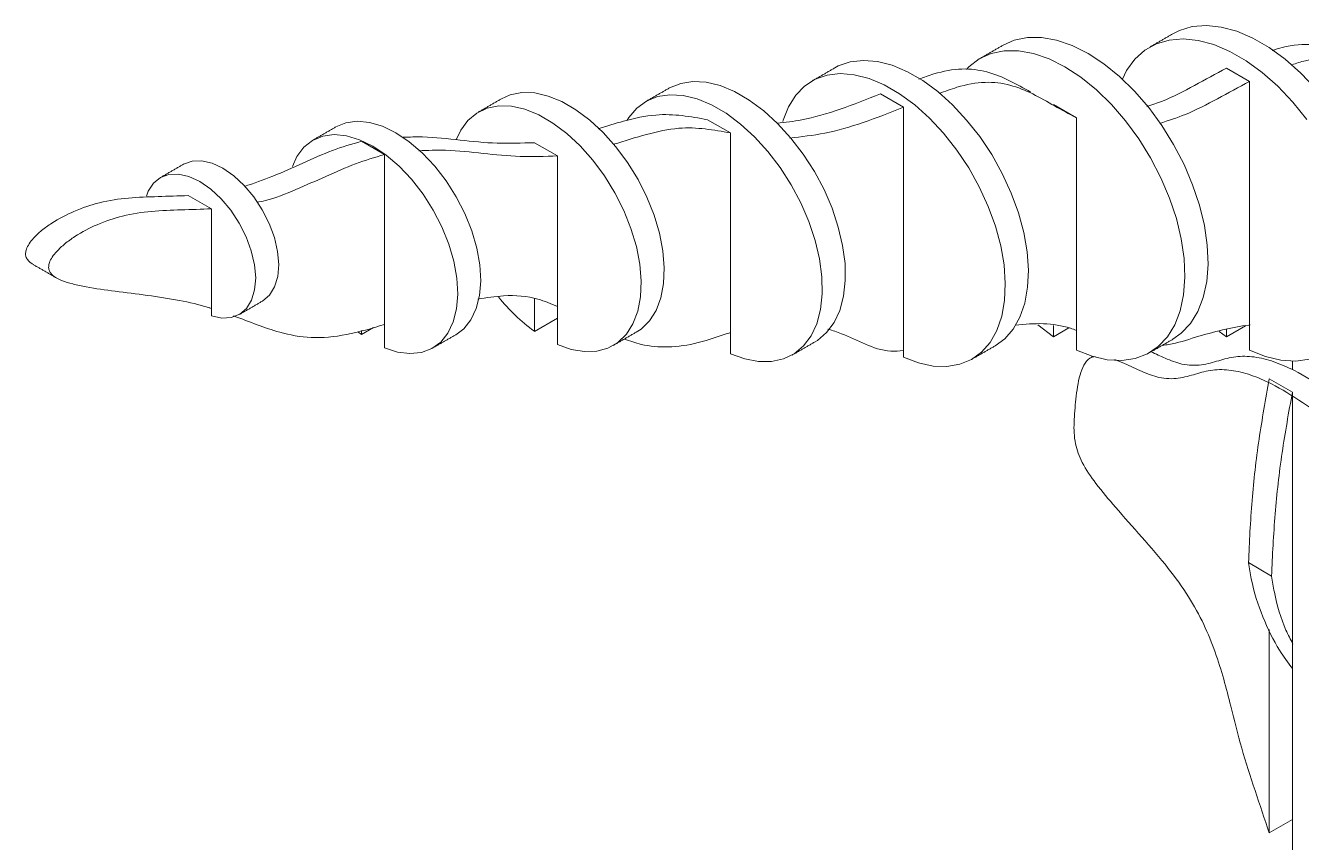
# Model space of a CAD drawing. Header units: millimetres. Extents: x -393 to 2534, y -1466 to 288.
# Drawn here: x 496.6 to 653, y -1275.5 to -1175.4 of the extents above; entities that cross this region are included whole.
import ezdxf

# ---------------------------------------------------------------- set-up
doc = ezdxf.new("R2010")
doc.units = ezdxf.units.MM

msp = doc.modelspace()

# ---------------------------------------------------------------- linework, layer by layer
at = {"color": 7, "linetype": 'Continuous', "lineweight": 15}
for p, q in [((646.64, -1182.22), (643.81, -1180.58)), ((646.64, -1182.22), (646.64, -1197.56)), ((604.21, -1185.38), (601.39, -1183.74)), ((604.21, -1185.38), (604.21, -1200.03)), ((625.43, -1186.69), (622.6, -1185.06)), ((583, -1188.53), (580.17, -1186.9)), ((625.43, -1186.69), (625.43, -1198.24)), ((583, -1188.53), (583, -1201.03)), ((540.58, -1191.18), (537.75, -1189.55)), ((561.79, -1191.35), (558.96, -1189.72)), ((540.58, -1191.18), (540.58, -1202.96)), ((561.79, -1191.35), (561.79, -1201.08)), ((519.36, -1197.83), (516.53, -1196.2)), ((519.36, -1197.83), (519.36, -1203.21)), ((625.43, -1198.24), (625.43, -1215.15)), ((646.64, -1197.56), (646.64, -1215.15)), ((561.79, -1201.08), (561.79, -1214.47)), ((583, -1201.03), (583, -1215.59)), ((604.21, -1200.03), (604.21, -1216)), ((540.58, -1202.96), (540.58, -1214.86)), ((519.36, -1203.21), (519.36, -1210.94)), ((558.96, -1208.86), (558.96, -1212.84)), ((539.24, -1212.36), (537.75, -1213.23)), ((561.79, -1211.21), (558.96, -1212.84)), ((622.6, -1213.52), (620.7, -1212.06)), ((622.6, -1212.12), (622.6, -1213.52)), ((646.17, -1212.15), (643.81, -1213.51)), ((537.75, -1213.23), (537.33, -1212.91)), ((537.75, -1212.75), (537.75, -1213.23)), ((624.48, -1212.43), (622.6, -1213.52)), ((643.81, -1213.51), (642.92, -1212.87)), ((643.81, -1212.59), (643.81, -1213.51)), ((651.9, -1216.49), (651.9, -1217.54)), ((651.9, -1220.31), (649.07, -1218.68)), ((651.9, -1237.06), (651.9, -1220.31)), ((651.9, -1281.59), (651.9, -1237.06)), ((646.52, -1241.19), (649.34, -1242.83)), ((649.07, -1249.4), (649.07, -1274.32)), ((651.9, -1272.68), (649.07, -1274.32))]:
    msp.add_line(p, q, dxfattribs=at)
at = {"color": 7, "linetype": 'Continuous', "lineweight": 15, "flags": 128}
for points in [[(637.24, -1176.37), (638.04, -1175.98), (639.62, -1175.5), (641.35, -1175.36), (643.18, -1175.55), (645.1, -1176.07), (647.06, -1176.91), (649.05, -1178.05), (651.01, -1179.49), (652.93, -1181.18), (654.77, -1183.11)], [(616.44, -1177.76), (617.8, -1177.16), (619.41, -1176.83), (621.15, -1176.83), (622.99, -1177.16), (624.9, -1177.82), (626.84, -1178.79), (628.79, -1180.06), (630.69, -1181.61), (632.54, -1183.4), (634.28, -1185.41), (635.89, -1187.61), (637.34, -1189.94), (638.61, -1192.38), (639.67, -1194.88), (640.51, -1197.39), (641.11, -1199.88), (641.46, -1202.29), (641.56, -1204.59), (641.39, -1206.73), (640.97, -1208.69), (640.31, -1210.42), (639.41, -1211.89), (638.28, -1213.08), (637.25, -1213.81)], [(631.05, -1181.93), (631.58, -1180.89), (632.58, -1179.5), (633.8, -1178.4), (635.22, -1177.61), (636.8, -1177.14), (638.52, -1176.99), (640.35, -1177.18), (642.27, -1177.7), (644.24, -1178.54), (646.22, -1179.69), (648.19, -1181.12), (650.1, -1182.81), (651.94, -1184.74), (653.66, -1186.87)], [(611.93, -1180.74), (612.25, -1180.42), (613.51, -1179.45), (614.97, -1178.79), (616.58, -1178.46), (618.32, -1178.46), (620.16, -1178.8), (622.07, -1179.45), (624.01, -1180.43), (625.96, -1181.7), (627.87, -1183.24), (629.71, -1185.04), (631.45, -1187.05), (633.06, -1189.24), (634.51, -1191.57), (635.78, -1194.01), (636.85, -1196.51), (637.68, -1199.02), (638.28, -1201.51), (638.63, -1203.92), (638.73, -1206.22), (638.56, -1208.37), (638.14, -1210.32), (637.48, -1212.05), (636.58, -1213.52), (635.46, -1214.71), (634.13, -1215.6), (632.63, -1216.17), (630.98, -1216.41), (629.21, -1216.32), (627.35, -1215.9), (625.43, -1215.15), (625.43, -1215.15)], [(595.8, -1180.55), (596.22, -1180.32), (597.69, -1179.81), (599.3, -1179.63), (601.02, -1179.77), (602.83, -1180.23), (604.69, -1181.02), (606.57, -1182.1), (608.43, -1183.46), (610.24, -1185.09), (611.96, -1186.94), (613.57, -1188.98), (615.04, -1191.18), (616.33, -1193.5), (617.43, -1195.89), (618.31, -1198.32), (618.96, -1200.73), (619.37, -1203.08), (619.53, -1205.33), (619.44, -1207.44), (619.09, -1209.37), (618.5, -1211.09), (617.67, -1212.56), (616.63, -1213.75), (615.46, -1214.61)], [(575.45, -1183.05), (575.54, -1183), (576.9, -1182.45), (578.41, -1182.22), (580.04, -1182.31), (581.75, -1182.73), (583.52, -1183.46), (585.31, -1184.49), (587.08, -1185.8), (588.79, -1187.36), (590.42, -1189.15), (591.93, -1191.12), (593.29, -1193.24), (594.48, -1195.47), (595.46, -1197.76), (596.23, -1200.07), (596.76, -1202.34), (597.05, -1204.54), (597.08, -1206.63), (596.87, -1208.55), (596.41, -1210.27), (595.71, -1211.77), (594.79, -1213), (593.66, -1213.95), (593.38, -1214.12)], [(589.42, -1187.12), (589.47, -1186.96), (590.12, -1185.31), (591, -1183.9), (592.1, -1182.78), (593.39, -1181.95), (594.86, -1181.45), (596.47, -1181.26), (598.19, -1181.4), (600, -1181.87), (601.86, -1182.65), (603.74, -1183.73), (605.6, -1185.1), (607.41, -1186.72), (609.13, -1188.57), (610.74, -1190.62), (612.21, -1192.82), (613.5, -1195.13), (614.6, -1197.53), (615.48, -1199.95), (616.14, -1202.36), (616.55, -1204.71), (616.7, -1206.96), (616.61, -1209.07), (616.26, -1211), (615.67, -1212.72), (614.85, -1214.19), (613.8, -1215.38), (612.55, -1216.29), (611.13, -1216.88), (609.55, -1217.15), (607.86, -1217.09), (606.07, -1216.7), (604.21, -1216), (604.21, -1216)], [(554.94, -1184.33), (556.01, -1183.85), (557.44, -1183.58), (559, -1183.62), (560.64, -1184), (562.34, -1184.69), (564.06, -1185.68), (565.76, -1186.95), (567.41, -1188.48), (568.96, -1190.23), (570.39, -1192.15), (571.67, -1194.22), (572.76, -1196.39), (573.64, -1198.6), (574.3, -1200.82), (574.71, -1202.98), (574.88, -1205.06), (574.79, -1206.99), (574.46, -1208.74), (573.88, -1210.28), (573.07, -1211.56), (572.04, -1212.56), (571.46, -1212.94)], [(570.34, -1186.96), (570.54, -1186.64), (571.53, -1185.49), (572.71, -1184.63), (574.07, -1184.08), (575.58, -1183.85), (577.21, -1183.94), (578.93, -1184.36), (580.69, -1185.09), (582.48, -1186.12), (584.25, -1187.43), (585.96, -1189), (587.59, -1190.78), (589.1, -1192.76), (590.46, -1194.88), (591.65, -1197.1), (592.63, -1199.39), (593.4, -1201.7), (593.93, -1203.97), (594.22, -1206.17), (594.25, -1208.26), (594.04, -1210.18), (593.58, -1211.91), (592.88, -1213.4), (591.96, -1214.63), (590.83, -1215.58), (589.52, -1216.22), (588.05, -1216.55), (586.45, -1216.55), (584.76, -1216.23), (583, -1215.59), (583, -1215.59)], [(549.41, -1189.3), (549.94, -1188.18), (550.82, -1186.99), (551.91, -1186.09), (553.19, -1185.49), (554.61, -1185.21), (556.17, -1185.26), (557.81, -1185.63), (559.51, -1186.32), (561.23, -1187.31), (562.93, -1188.59), (564.58, -1190.11), (566.13, -1191.86), (567.56, -1193.79), (568.84, -1195.86), (569.93, -1198.02), (570.81, -1200.23), (571.47, -1202.45), (571.88, -1204.62), (572.05, -1206.69), (571.97, -1208.62), (571.63, -1210.37), (571.05, -1211.91), (570.24, -1213.19), (569.21, -1214.19), (567.99, -1214.89), (566.61, -1215.27), (565.09, -1215.33), (563.48, -1215.06), (561.79, -1214.47), (561.79, -1214.47)], [(534.64, -1187.78), (535.84, -1187.28), (537.24, -1187.09), (538.76, -1187.24), (540.35, -1187.71), (541.99, -1188.51), (543.63, -1189.61), (545.22, -1190.97), (546.74, -1192.58), (548.14, -1194.38), (549.38, -1196.34), (550.44, -1198.4), (551.29, -1200.51), (551.9, -1202.63), (552.27, -1204.69), (552.39, -1206.65), (552.24, -1208.45), (551.83, -1210.06), (551.19, -1211.42), (550.31, -1212.52), (549.34, -1213.25)], [(529.31, -1192.64), (529.86, -1191.41), (530.71, -1190.28), (531.77, -1189.44), (533.01, -1188.92), (534.41, -1188.73), (535.93, -1188.87), (537.52, -1189.35), (539.16, -1190.14), (540.8, -1191.24), (542.4, -1192.61), (543.91, -1194.21), (545.31, -1196.02), (546.55, -1197.97), (547.61, -1200.03), (548.46, -1202.15), (549.08, -1204.26), (549.45, -1206.32), (549.56, -1208.28), (549.41, -1210.08), (549.01, -1211.69), (548.36, -1213.06), (547.48, -1214.15), (546.39, -1214.95), (545.13, -1215.42), (543.71, -1215.57), (542.18, -1215.38), (540.58, -1214.86), (540.58, -1214.86)], [(515.93, -1192.37), (515.95, -1192.36), (516.99, -1191.98), (518.17, -1191.94), (519.45, -1192.23), (520.78, -1192.85), (522.11, -1193.77), (523.39, -1194.95), (524.57, -1196.36), (525.6, -1197.93), (526.46, -1199.62), (527.09, -1201.34), (527.49, -1203.04), (527.62, -1204.66), (527.5, -1206.13), (527.12, -1207.39), (526.5, -1208.4), (525.66, -1209.12), (525.62, -1209.14)], [(511.4, -1196.28), (511.63, -1195.68), (512.27, -1194.69), (513.12, -1193.99), (514.16, -1193.62), (515.34, -1193.57), (516.62, -1193.86), (517.95, -1194.48), (519.28, -1195.4), (520.56, -1196.59), (521.74, -1197.99), (522.78, -1199.57), (523.63, -1201.25), (524.26, -1202.97), (524.66, -1204.68), (524.8, -1206.29), (524.67, -1207.76), (524.29, -1209.02), (523.67, -1210.03), (522.84, -1210.75), (521.81, -1211.15), (520.64, -1211.21), (519.36, -1210.94), (519.36, -1210.94)], [(654.01, -1216.27), (652.32, -1216.49), (650.5, -1216.37), (648.6, -1215.92), (646.64, -1215.15), (646.64, -1215.15)]]:
    msp.add_lwpolyline(points, dxfattribs=at)
at = {"color": 7, "linetype": 'Continuous', "lineweight": 15}
msp.add_arc((572.59, -1194.26), 23.04, 218.5912, 233.7339, dxfattribs=at)
for points in [[(637.24, -1176.37), (634.41, -1178.01)], [(616.44, -1177.76), (613.61, -1179.4)], [(595.8, -1180.55), (592.97, -1182.18)], [(575.45, -1183.05), (572.62, -1184.68)], [(554.94, -1184.33), (552.12, -1185.96)], [(534.64, -1187.78), (531.81, -1189.41)], [(515.93, -1192.37), (513.11, -1194)], [(497.55, -1204.67), (500.37, -1206.3)], [(522.79, -1210.78), (525.62, -1209.14)], [(546.51, -1214.88), (549.34, -1213.25)], [(568.63, -1214.57), (571.46, -1212.94)], [(634.42, -1215.44), (637.25, -1213.81)], [(590.56, -1215.75), (593.38, -1214.12)], [(612.63, -1216.24), (615.46, -1214.61)], [(627.43, -1215.92), (627.21, -1216.05)]]:
    msp.add_open_spline(points, degree=1, dxfattribs=at)
for points, knots in [([(665.03, -1180.09), (663.88, -1179.67), (661.62, -1178.84), (658.13, -1177.92), (654.5, -1177.6), (651.58, -1177.72), (649.83, -1178.29), (649.41, -1178.42)], [0, 0, 0, 0, 0.242359, 0.478196, 0.706087, 0.929666, 1, 1, 1, 1]), ([(667.85, -1181.72), (666.71, -1181.3), (664.45, -1180.47), (660.96, -1179.55), (657.33, -1179.23), (654.27, -1179.37), (652.38, -1180), (651.81, -1180.18)], [0, 0, 0, 0, 0.236738, 0.467106, 0.689712, 0.908107, 1, 1, 1, 1]), ([(619.8, -1183.52), (618.96, -1183.04), (617.25, -1182.06), (614.52, -1180.93), (611.42, -1180.52), (608.52, -1181.05), (606.71, -1181.71), (606.1, -1181.94)], [0, 0, 0, 0, 0.219539, 0.442173, 0.661186, 0.884897, 1, 1, 1, 1]), ([(643.81, -1180.58), (642.5, -1181.29), (639.89, -1182.7), (636.61, -1184.45), (634.7, -1185.08), (634.06, -1185.28)], [0, 0, 0, 0, 0.401352, 0.8018465, 1, 1, 1, 1]), ([(625.43, -1186.69), (624.53, -1186.2), (622.74, -1185.23), (620.12, -1183.7), (617.35, -1182.56), (614.25, -1182.15), (611.24, -1182.71), (609.32, -1183.42), (608.59, -1183.69)], [0, 0, 0, 0, 0.18334, 0.364302, 0.540932, 0.714689, 0.892173, 1, 1, 1, 1]), ([(646.64, -1182.22), (645.33, -1182.93), (642.72, -1184.34), (639.01, -1186.28), (636.68, -1187.02), (635.63, -1187.35)], [0, 0, 0, 0, 0.35483, 0.708902, 1, 1, 1, 1]), ([(601.39, -1183.74), (599.74, -1184.4), (596.49, -1185.68), (592.23, -1186.94), (589.72, -1187.22), (588.72, -1187.34)], [0, 0, 0, 0, 0.381536, 0.753419, 1, 1, 1, 1]), ([(604.21, -1185.38), (602.57, -1186.03), (599.32, -1187.32), (594.63, -1188.67), (591.7, -1188.99), (590.29, -1189.15)], [0, 0, 0, 0, 0.345834, 0.682918, 1, 1, 1, 1]), ([(580.17, -1186.9), (579.15, -1186.71), (577.12, -1186.34), (573.74, -1186.18), (570.22, -1186.94), (567.82, -1187.68), (566.78, -1188.01)], [0, 0, 0, 0, 0.250634, 0.497598, 0.78174, 1, 1, 1, 1]), ([(583, -1188.53), (581.98, -1188.35), (579.94, -1187.97), (576.56, -1187.81), (572.74, -1188.64), (570.04, -1189.49), (568.68, -1189.92)], [0, 0, 0, 0, 0.235391, 0.467335, 0.734196, 1, 1, 1, 1]), ([(537.75, -1189.55), (536.57, -1189.89), (534.21, -1190.58), (530.56, -1192.22), (526.95, -1193.88), (524.57, -1194.69), (523.41, -1195.09)], [0, 0, 0, 0, 0.250324, 0.500856, 0.755383, 1, 1, 1, 1]), ([(558.96, -1189.72), (557.43, -1189.77), (554.32, -1189.87), (549.83, -1189.42), (546.07, -1188.95), (543.66, -1189.03), (542.86, -1189.05)], [0, 0, 0, 0, 0.278305, 0.56407, 0.854079, 1, 1, 1, 1]), ([(540.58, -1191.18), (539.4, -1191.52), (537.04, -1192.21), (533.39, -1193.86), (529.7, -1195.49), (526.84, -1196.67), (525.28, -1196.97), (524.92, -1197.03)], [0, 0, 0, 0, 0.2287141, 0.4576182, 0.6901734, 0.929184, 1, 1, 1, 1]), ([(561.79, -1191.35), (560.25, -1191.4), (557.14, -1191.51), (552.66, -1191.04), (548.6, -1190.56), (545.89, -1190.66), (544.78, -1190.7)], [0, 0, 0, 0, 0.26374, 0.534549, 0.80938, 1, 1, 1, 1]), ([(516.53, -1196.2), (515.3, -1196.24), (512.86, -1196.32), (509.28, -1196.44), (505.85, -1196.92), (502.68, -1197.99), (500.28, -1199.23), (498.62, -1200.4), (497.68, -1201.25), (497.03, -1202.05), (496.68, -1202.71), (496.56, -1203.28), (496.62, -1203.74), (496.85, -1204.13), (497.18, -1204.45), (497.46, -1204.59), (497.59, -1204.65)], [0, 0, 0, 0, 0.172833, 0.342211, 0.501731, 0.636447, 0.751496, 0.80445, 0.847781, 0.875071, 0.897586, 0.91348, 0.93075, 0.95154, 0.977018, 1, 1, 1, 1]), ([(519.36, -1197.83), (518.13, -1197.87), (515.69, -1197.95), (512.11, -1198.07), (508.68, -1198.55), (505.51, -1199.62), (503.11, -1200.86), (501.45, -1202.04), (500.51, -1202.89), (499.86, -1203.68), (499.5, -1204.35), (499.39, -1204.92), (499.45, -1205.38), (499.68, -1205.77), (500.18, -1206.23), (501.08, -1206.67), (502.43, -1207.08), (504.61, -1207.53), (507.68, -1207.95), (511.53, -1208.41), (515.37, -1209), (517.98, -1209.57), (519.24, -1210), (519.36, -1210.04)], [0, 0, 0, 0, 0.0879293, 0.1741012, 0.2552579, 0.3237951, 0.3823265, 0.4092671, 0.4313118, 0.4451958, 0.4566504, 0.4647366, 0.473523, 0.4840997, 0.497062, 0.5263145, 0.5630725, 0.6062815, 0.6965913, 0.7959129, 0.8961747, 0.9899957, 1, 1, 1, 1]), ([(552.02, -1208.89), (553.08, -1208.72), (555.68, -1208.31), (558.99, -1208.62), (561.01, -1209.46), (561.79, -1209.78)], [0, 0, 0, 0, 0.299513, 0.728439, 1, 1, 1, 1]), ([(522.08, -1210.95), (522.1, -1210.96), (523.08, -1211.29), (524.92, -1212.04), (528.01, -1213.09), (531.56, -1213.8), (535.94, -1213.37), (539.02, -1212.47), (540.58, -1212.01)], [0, 0, 0, 0, 0.003081, 0.17629, 0.339537, 0.555337, 0.774957, 1, 1, 1, 1]), ([(617.94, -1212.07), (619.1, -1211.97), (621.47, -1211.76), (623.91, -1212.18), (625.18, -1212.63), (625.43, -1212.72)], [0, 0, 0, 0, 0.4345595, 0.8894711, 1, 1, 1, 1]), ([(635.96, -1214.56), (636.22, -1214.53), (637.53, -1214.38), (640.05, -1213.51), (643.34, -1212.65), (645.58, -1212.17), (646.68, -1212.07), (646.74, -1212.06)], [0, 0, 0, 0, 0.074632, 0.376096, 0.680839, 0.984305, 1, 1, 1, 1]), ([(570.02, -1213.78), (570.69, -1214.02), (572.35, -1214.63), (575.37, -1214.86), (579.05, -1214.39), (581.69, -1213.37), (582.99, -1213.01), (583, -1213)], [0, 0, 0, 0, 0.17975, 0.446471, 0.71929, 0.998182, 1, 1, 1, 1]), ([(594.95, -1212.56), (595.52, -1212.74), (597.11, -1213.25), (599.51, -1214.46), (601.98, -1215.37), (603.69, -1215.24), (604.21, -1215.2)], [0, 0, 0, 0, 0.184842, 0.519802, 0.851281, 1, 1, 1, 1]), ([(678.74, -1230.37), (677.81, -1229.86), (675.45, -1228.58), (671.74, -1227.46), (667.72, -1226.4), (663.74, -1224.95), (659.84, -1222.57), (656, -1219.91), (652.57, -1217.77), (649.62, -1216.5), (647.19, -1215.89), (644.9, -1215.85), (642.85, -1216.44), (640.78, -1217.05), (638.56, -1217.03), (636.42, -1216.2), (635.15, -1215.61), (634.58, -1215.35)], [0, 0, 0, 0, 0.060569, 0.153616, 0.247494, 0.331971, 0.416034, 0.50041, 0.583778, 0.638796, 0.693443, 0.748061, 0.803541, 0.859811, 0.917007, 0.962701, 1, 1, 1, 1]), ([(627.71, -1215.93), (627.48, -1215.98), (626.89, -1216.12), (626.3, -1216.97), (625.66, -1218.6), (625.36, -1221.06), (625.09, -1223.82), (625.13, -1226.4), (626.12, -1229.13), (627.94, -1231.73), (630.45, -1234.7), (633.47, -1238.06), (636.55, -1241.61), (639.16, -1245.19), (641.07, -1248.7), (642.47, -1252.13), (643.51, -1255.48), (644.51, -1259.4), (645.61, -1263.92), (647.32, -1269.12), (648.48, -1272.58), (649.07, -1274.32)], [0, 0, 0, 0, 0.016296, 0.041759, 0.068838, 0.12545, 0.176816, 0.219551, 0.254261, 0.297338, 0.350969, 0.422188, 0.494228, 0.554288, 0.608603, 0.660245, 0.711148, 0.762044, 0.841343, 0.920528, 1, 1, 1, 1]), ([(677.35, -1232.74), (675.94, -1231.96), (673.1, -1230.39), (668.91, -1229.08), (664.9, -1228.04), (660.91, -1226.58), (657.02, -1224.2), (653.17, -1221.54), (649.75, -1219.4), (646.8, -1218.13), (644.36, -1217.53), (642.07, -1217.49), (640.02, -1218.08), (637.95, -1218.69), (635.73, -1218.66), (633.45, -1217.79), (631.62, -1216.88), (630.51, -1216.46), (630.11, -1216.31)], [0, 0, 0, 0, 0.086045, 0.173209, 0.26115, 0.340286, 0.419032, 0.498073, 0.576169, 0.627708, 0.6789, 0.730064, 0.782035, 0.834747, 0.888327, 0.931131, 0.97491, 1, 1, 1, 1]), ([(649.07, -1218.68), (648.62, -1221.15), (647.71, -1226.19), (646.86, -1233.71), (646.63, -1238.66), (646.52, -1241.19)], [0, 0, 0, 0, 0.3199728, 0.6526401, 1, 1, 1, 1]), ([(651.9, -1220.31), (651.45, -1222.78), (650.54, -1227.82), (649.69, -1235.35), (649.46, -1240.3), (649.34, -1242.83)], [0, 0, 0, 0, 0.3199728, 0.6526401, 1, 1, 1, 1]), ([(646.52, -1241.19), (646.62, -1241.86), (647, -1244.25), (648.21, -1247.93), (649.97, -1251.54), (651.36, -1253.44), (651.9, -1254.17)], [0, 0, 0, 0, 0.127972, 0.456051, 0.791723, 1, 1, 1, 1]), ([(649.34, -1242.83), (649.45, -1243.49), (649.84, -1245.87), (650.68, -1248.72), (651.67, -1250.6), (651.97, -1251.16)], [0, 0, 0, 0, 0.21468, 0.7650497, 1, 1, 1, 1])]:
    msp.add_open_spline(points, degree=3, knots=knots, dxfattribs=at)

doc.saveas('drawing.dxf')
